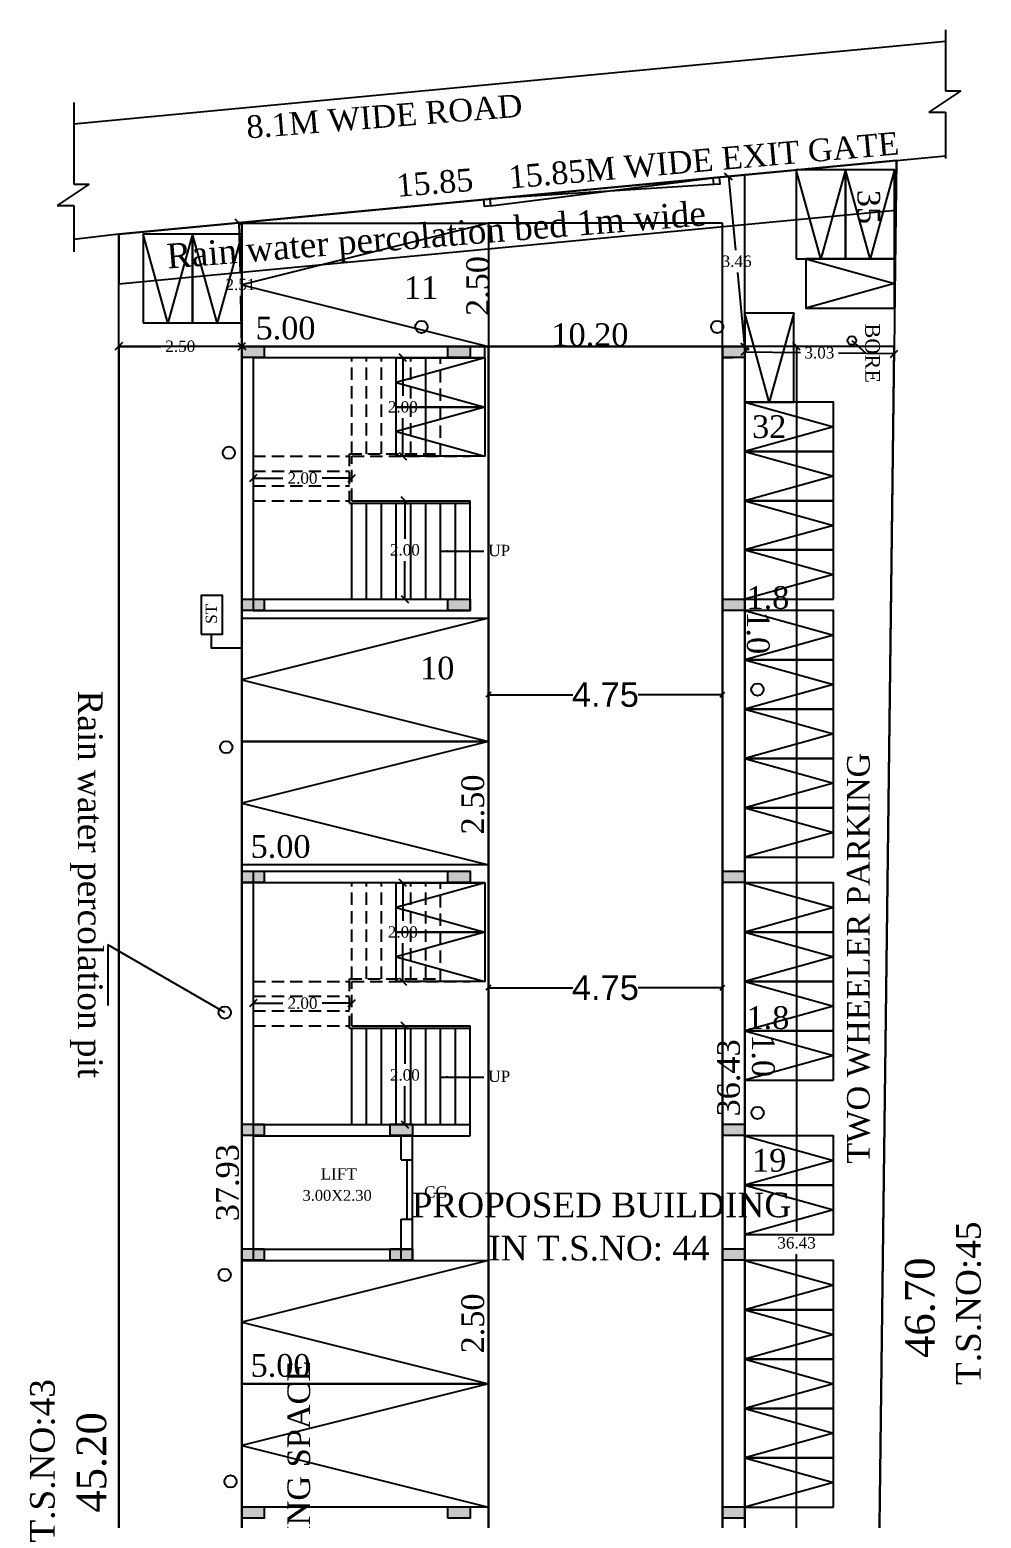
# Model space of a CAD drawing. Header units: metres. Extents: x 7889 to 8063, y -2348 to -2272.
# Drawn here: x 8019.47 to 8038.77, y -2314.96 to -2284.77 of the extents above; entities that cross this region are included whole.
import ezdxf

# ---------------------------------------------------------------- set-up
doc = ezdxf.new("R2010")
doc.units = ezdxf.units.M
doc.header["$MEASUREMENT"] = 0
doc.linetypes.add('HIDDEN', pattern=[0.375, 0.25, -0.125])
doc.styles.add('Isa-', font='times.ttf')
doc.styles.get("Standard").update_dxf_attribs({"font": 'arial.ttf'})
doc.styles.add('STYLE2', font='times.ttf')
doc.dimstyles.new('ISO-25', dxfattribs={"dimscale": 0, "dimtxt": 0.23, "dimasz": 0.15, "dimexe": 1.25, "dimexo": 0.625, "dimgap": 0.11, "dimtad": 0, "dimtih": 1, "dimtoh": 1, "dimzin": 1, "dimdsep": 46, "dimtxsty": 'STYLE2', "dimblk": 'OBLIQUE', "dimcen": 0, "dimse1": 1, "dimse2": 1, "dimclrd": 1, "dimclrt": 3, "dimadec": 0, "dimazin": 2, "dimtfac": 1, "dimtix": 1, "dimtofl": 0, "dimtmove": 0, "dimatfit": 3, "dimfxl": 0, "dimtolj": 1, "dimarcsym": 0})
doc.dimstyles.new('STANDARD$0', dxfattribs={"dimtxt": 0.5, "dimasz": 0.1, "dimexe": 2, "dimexo": 2, "dimgap": 0, "dimtad": 0, "dimzin": 0, "dimdsep": 46, "dimtxsty": 'Standard', "dimblk": 'OBLIQUE', "dimcen": -0.0625, "dimse1": 1, "dimse2": 1, "dimclrd": 3, "dimclre": 9, "dimadec": 0, "dimazin": 0, "dimtfac": 1, "dimtix": 1, "dimtofl": 0, "dimtmove": 2, "dimatfit": 3, "dimldrblk": 'OBLIQUE', "dimfxl": 0, "dimtolj": 1, "dimtzin": 0, "dimarcsym": 0})

# ---------------------------------------------------------------- blocks, each defined once
blk = doc.blocks.new('_Oblique')
at = {"color": 0, "linetype": 'ByBlock', "lineweight": -2}
blk.add_line((-0.5, -0.5), (0.5, 0.5), dxfattribs=at)
blk = doc.blocks.new('*D467')
at = {"color": 1, "lineweight": -2}
for p, q in [((8023.716, -2288.682), (8023.74, -2289.708)), ((8023.775, -2291.188), (8023.751, -2290.163))]:
    blk.add_line(p, q, dxfattribs=at)
at = {"layer": 'Defpoints', "color": 0}
for p in [(8023.716, -2288.682), (8023.716, -2288.682), (8023.775, -2291.188)]:
    blk.add_point(p, dxfattribs=at)
at = {"color": 1, "lineweight": -2, "xscale": 0.15, "yscale": 0.15, "zscale": 0.15}
for p, rotation in [((8023.716, -2288.682), 91.34816461143254), ((8023.775, -2291.188), 271.3481646114324)]:
    blk.add_blockref('_Oblique', p, dxfattribs=dict(at, rotation=rotation))
at = {"color": 3, "insert": (8023.746, -2289.935), "char_height": 0.23, "attachment_point": 5, "style": 'STYLE2'}
blk.add_mtext('\\A1;2.51', dxfattribs=at)
blk = doc.blocks.new('*D468')
at = {"color": 1, "lineweight": -2}
for p, q in [((8033.648, -2287.741), (8033.79, -2289.237)), ((8033.975, -2291.188), (8033.833, -2289.692))]:
    blk.add_line(p, q, dxfattribs=at)
at = {"layer": 'Defpoints', "color": 0}
for p in [(8033.648, -2287.741), (8033.648, -2287.741), (8033.975, -2291.188)]:
    blk.add_point(p, dxfattribs=at)
at = {"color": 1, "lineweight": -2, "xscale": 0.15, "yscale": 0.15, "zscale": 0.15}
for p, rotation in [((8033.648, -2287.741), 95.41739729733929), ((8033.975, -2291.188), 275.4173972973394)]:
    blk.add_blockref('_Oblique', p, dxfattribs=dict(at, rotation=rotation))
at = {"color": 3, "insert": (8033.812, -2289.464), "char_height": 0.23, "attachment_point": 5, "style": 'STYLE2'}
blk.add_mtext('\\A1;3.46', dxfattribs=at)
blk = doc.blocks.new('*D458')
at = {"color": 1, "lineweight": -2}
for p, q in [((8033.975, -2291.302), (8035.105, -2291.316)), ((8037.007, -2291.34), (8035.877, -2291.326))]:
    blk.add_line(p, q, dxfattribs=at)
at = {"layer": 'Defpoints', "color": 0}
for p in [(8033.975, -2291.302), (8037.007, -2291.34), (8037.007, -2291.34)]:
    blk.add_point(p, dxfattribs=at)
at = {"color": 1, "lineweight": -2, "xscale": 0.15, "yscale": 0.15, "zscale": 0.15}
for p, rotation in [((8033.975, -2291.302), 179.2893625971272), ((8037.007, -2291.34), 359.2893625971271)]:
    blk.add_blockref('_Oblique', p, dxfattribs=dict(at, rotation=rotation))
at = {"color": 3, "insert": (8035.491, -2291.321), "char_height": 0.23, "attachment_point": 5, "style": 'STYLE2'}
blk.add_mtext('\\A1;3.03', dxfattribs=at)
blk = doc.blocks.new('*D470')
at = {"color": 1, "lineweight": -2}
for p, q in [((8035.028, -2291.188), (8035.028, -2309.146)), ((8035.028, -2327.618), (8035.028, -2309.601))]:
    blk.add_line(p, q, dxfattribs=at)
at = {"layer": 'Defpoints', "color": 0}
for p in [(8033.975, -2291.188), (8035.028, -2291.188), (8033.975, -2327.618)]:
    blk.add_point(p, dxfattribs=at)
at = {"color": 1, "lineweight": -2, "xscale": 0.15, "yscale": 0.15, "zscale": 0.15}
for p, rotation in [((8035.028, -2291.188), 90), ((8035.028, -2327.618), 270)]:
    blk.add_blockref('_Oblique', p, dxfattribs=dict(at, rotation=rotation))
at = {"color": 3, "insert": (8035.028, -2309.373), "char_height": 0.23, "attachment_point": 5, "style": 'STYLE2'}
blk.add_mtext('\\A1;36.43', dxfattribs=at)
blk = doc.blocks.new('*D472')
at = {"color": 1, "lineweight": -2}
for p, q in [((8021.275, -2291.188), (8022.128, -2291.188)), ((8023.775, -2291.188), (8022.923, -2291.188))]:
    blk.add_line(p, q, dxfattribs=at)
at = {"layer": 'Defpoints', "color": 0}
for p in [(8021.275, -2291.188), (8021.275, -2291.188), (8023.775, -2291.188)]:
    blk.add_point(p, dxfattribs=at)
at = {"color": 1, "lineweight": -2, "xscale": 0.15, "yscale": 0.15, "zscale": 0.15, "rotation": 180}
blk.add_blockref('_Oblique', (8021.275, -2291.188), dxfattribs=at)
at = {"color": 1, "lineweight": -2, "xscale": 0.15, "yscale": 0.15, "zscale": 0.15}
blk.add_blockref('_Oblique', (8023.775, -2291.188), dxfattribs=at)
at = {"color": 3, "insert": (8022.525, -2291.188), "char_height": 0.23, "attachment_point": 5, "style": 'STYLE2'}
blk.add_mtext('\\A1;2.50', dxfattribs=at)
blk = doc.blocks.new('*D461')
at = {"color": 1, "lineweight": -2}
for p, q in [((8024.005, -2304.512), (8024.608, -2304.512)), ((8026.005, -2304.512), (8025.403, -2304.512))]:
    blk.add_line(p, q, dxfattribs=at)
at = {"layer": 'Defpoints', "color": 0}
for p in [(8024.005, -2304.528), (8026.005, -2304.512), (8026.005, -2304.518)]:
    blk.add_point(p, dxfattribs=at)
at = {"color": 1, "lineweight": -2, "xscale": 0.15, "yscale": 0.15, "zscale": 0.15, "rotation": 180}
blk.add_blockref('_Oblique', (8024.005, -2304.512), dxfattribs=at)
at = {"color": 1, "lineweight": -2, "xscale": 0.15, "yscale": 0.15, "zscale": 0.15}
blk.add_blockref('_Oblique', (8026.005, -2304.512), dxfattribs=at)
at = {"color": 3, "insert": (8025.005, -2304.512), "char_height": 0.23, "attachment_point": 5, "style": 'STYLE2'}
blk.add_mtext('\\A1;2.00', dxfattribs=at)
blk = doc.blocks.new('*D462')
at = {"color": 1, "lineweight": -2}
for p, q in [((8027.039, -2302.068), (8027.039, -2302.841)), ((8027.039, -2304.068), (8027.039, -2303.296))]:
    blk.add_line(p, q, dxfattribs=at)
at = {"layer": 'Defpoints', "color": 0}
for p in [(8027.039, -2302.068), (8027.039, -2302.068), (8027.039, -2304.068)]:
    blk.add_point(p, dxfattribs=at)
at = {"color": 1, "lineweight": -2, "xscale": 0.15, "yscale": 0.15, "zscale": 0.15}
for p, rotation in [((8027.039, -2302.068), 90), ((8027.039, -2304.068), 270)]:
    blk.add_blockref('_Oblique', p, dxfattribs=dict(at, rotation=rotation))
at = {"color": 3, "insert": (8027.039, -2303.068), "char_height": 0.23, "attachment_point": 5, "style": 'STYLE2'}
blk.add_mtext('\\A1;2.00', dxfattribs=at)
blk = doc.blocks.new('*D463')
at = {"color": 1, "lineweight": -2}
for p, q in [((8027.081, -2304.968), (8027.081, -2305.741)), ((8027.081, -2306.968), (8027.081, -2306.196))]:
    blk.add_line(p, q, dxfattribs=at)
at = {"layer": 'Defpoints', "color": 0}
for p in [(8027.081, -2304.968), (8027.081, -2306.968), (8027.081, -2306.968)]:
    blk.add_point(p, dxfattribs=at)
at = {"color": 1, "lineweight": -2, "xscale": 0.15, "yscale": 0.15, "zscale": 0.15}
for p, rotation in [((8027.081, -2304.968), 90), ((8027.081, -2306.968), 270)]:
    blk.add_blockref('_Oblique', p, dxfattribs=dict(at, rotation=rotation))
at = {"color": 3, "insert": (8027.081, -2305.968), "char_height": 0.23, "attachment_point": 5, "style": 'STYLE2'}
blk.add_mtext('\\A1;2.00', dxfattribs=at)
blk = doc.blocks.new('*D464')
at = {"color": 1, "lineweight": -2}
for p, q in [((8024.005, -2293.862), (8024.608, -2293.862)), ((8026.005, -2293.862), (8025.403, -2293.862))]:
    blk.add_line(p, q, dxfattribs=at)
at = {"layer": 'Defpoints', "color": 0}
for p in [(8024.005, -2293.878), (8026.005, -2293.862), (8026.005, -2293.868)]:
    blk.add_point(p, dxfattribs=at)
at = {"color": 1, "lineweight": -2, "xscale": 0.15, "yscale": 0.15, "zscale": 0.15, "rotation": 180}
blk.add_blockref('_Oblique', (8024.005, -2293.862), dxfattribs=at)
at = {"color": 1, "lineweight": -2, "xscale": 0.15, "yscale": 0.15, "zscale": 0.15}
blk.add_blockref('_Oblique', (8026.005, -2293.862), dxfattribs=at)
at = {"color": 3, "insert": (8025.005, -2293.862), "char_height": 0.23, "attachment_point": 5, "style": 'STYLE2'}
blk.add_mtext('\\A1;2.00', dxfattribs=at)
blk = doc.blocks.new('*D465')
at = {"color": 1, "lineweight": -2}
for p, q in [((8027.039, -2291.418), (8027.039, -2292.191)), ((8027.039, -2293.418), (8027.039, -2292.646))]:
    blk.add_line(p, q, dxfattribs=at)
at = {"layer": 'Defpoints', "color": 0}
for p in [(8027.039, -2291.418), (8027.039, -2291.418), (8027.039, -2293.418)]:
    blk.add_point(p, dxfattribs=at)
at = {"color": 1, "lineweight": -2, "xscale": 0.15, "yscale": 0.15, "zscale": 0.15}
for p, rotation in [((8027.039, -2291.418), 90), ((8027.039, -2293.418), 270)]:
    blk.add_blockref('_Oblique', p, dxfattribs=dict(at, rotation=rotation))
at = {"color": 3, "insert": (8027.039, -2292.418), "char_height": 0.23, "attachment_point": 5, "style": 'STYLE2'}
blk.add_mtext('\\A1;2.00', dxfattribs=at)
blk = doc.blocks.new('*D466')
at = {"color": 1, "lineweight": -2}
for p, q in [((8027.081, -2294.318), (8027.081, -2295.091)), ((8027.081, -2296.318), (8027.081, -2295.546))]:
    blk.add_line(p, q, dxfattribs=at)
at = {"layer": 'Defpoints', "color": 0}
for p in [(8027.081, -2294.318), (8027.081, -2296.318), (8027.081, -2296.318)]:
    blk.add_point(p, dxfattribs=at)
at = {"color": 1, "lineweight": -2, "xscale": 0.15, "yscale": 0.15, "zscale": 0.15}
for p, rotation in [((8027.081, -2294.318), 90), ((8027.081, -2296.318), 270)]:
    blk.add_blockref('_Oblique', p, dxfattribs=dict(at, rotation=rotation))
at = {"color": 3, "insert": (8027.081, -2295.318), "char_height": 0.23, "attachment_point": 5, "style": 'STYLE2'}
blk.add_mtext('\\A1;2.00', dxfattribs=at)
blk = doc.blocks.new('*D456')
at = {"color": 3, "lineweight": -2, "ltscale": 2}
for p, q in [((8028.775, -2298.253), (8030.489, -2298.253)), ((8033.525, -2298.253), (8031.812, -2298.253))]:
    blk.add_line(p, q, dxfattribs=at)
at = {"layer": 'Defpoints', "color": 0, "ltscale": 2}
for p in [(8028.775, -2298.253), (8028.775, -2298.253), (8033.525, -2298.253)]:
    blk.add_point(p, dxfattribs=at)
at = {"color": 3, "lineweight": -2, "ltscale": 2, "xscale": 0.1, "yscale": 0.1, "zscale": 0.1, "rotation": 180}
blk.add_blockref('_Oblique', (8028.775, -2298.253), dxfattribs=at)
at = {"color": 3, "lineweight": -2, "ltscale": 2, "xscale": 0.1, "yscale": 0.1, "zscale": 0.1}
blk.add_blockref('_Oblique', (8033.525, -2298.253), dxfattribs=at)
at = {"color": 0, "lineweight": 25, "ltscale": 2, "insert": (8031.15, -2298.253), "char_height": 0.5, "attachment_point": 5}
blk.add_mtext('\\A1;4.75', dxfattribs=at)
blk = doc.blocks.new('*D457')
at = {"color": 3, "lineweight": -2}
for p, q in [((8028.775, -2304.197), (8030.489, -2304.197)), ((8033.525, -2304.197), (8031.812, -2304.197))]:
    blk.add_line(p, q, dxfattribs=at)
at = {"layer": 'Defpoints', "color": 0}
for p in [(8028.775, -2304.197), (8028.775, -2304.197), (8033.525, -2304.197)]:
    blk.add_point(p, dxfattribs=at)
at = {"color": 3, "lineweight": -2, "xscale": 0.1, "yscale": 0.1, "zscale": 0.1, "rotation": 180}
blk.add_blockref('_Oblique', (8028.775, -2304.197), dxfattribs=at)
at = {"color": 3, "lineweight": -2, "xscale": 0.1, "yscale": 0.1, "zscale": 0.1}
blk.add_blockref('_Oblique', (8033.525, -2304.197), dxfattribs=at)
at = {"color": 0, "insert": (8031.15, -2304.197), "char_height": 0.5, "attachment_point": 5}
blk.add_mtext('\\A1;4.75', dxfattribs=at)

msp = doc.modelspace()

# ---------------------------------------------------------------- hatches: boundary and pattern name
for points in [[(8024.22525, -2291.41393), (8024.22525, -2291.18393), (8023.77525, -2291.18393), (8023.77525, -2291.41393)], [(8028.40525, -2291.41393), (8028.40525, -2291.18393), (8027.95525, -2291.18393), (8027.95525, -2291.41393)], [(8033.97525, -2291.41393), (8033.97525, -2291.18393), (8033.52525, -2291.18393), (8033.52525, -2291.41393)], [(8024.22525, -2296.54393), (8024.22525, -2296.31393), (8023.77525, -2296.31393), (8023.77525, -2296.54393)], [(8024.22525, -2296.54393), (8024.22525, -2296.31393), (8023.77525, -2296.31393), (8023.77525, -2296.54393)], [(8028.40525, -2296.54393), (8028.40525, -2296.31393), (8027.95525, -2296.31393), (8027.95525, -2296.54393)], [(8033.97525, -2296.54393), (8033.97525, -2296.31393), (8033.52525, -2296.31393), (8033.52525, -2296.54393)], [(8024.22525, -2302.06393), (8024.22525, -2301.83393), (8023.77525, -2301.83393), (8023.77525, -2302.06393)], [(8028.40525, -2302.06393), (8028.40525, -2301.83393), (8027.95525, -2301.83393), (8027.95525, -2302.06393)], [(8033.97525, -2302.06393), (8033.97525, -2301.83393), (8033.52525, -2301.83393), (8033.52525, -2302.06393)], [(8024.22525, -2307.19393), (8024.22525, -2306.96393), (8023.77525, -2306.96393), (8023.77525, -2307.19393)], [(8027.23525, -2307.19393), (8027.23525, -2306.96393), (8026.78525, -2306.96393), (8026.78525, -2307.19393)], [(8033.97525, -2307.19393), (8033.97525, -2306.96393), (8033.52525, -2306.96393), (8033.52525, -2307.19393)], [(8024.22525, -2309.72393), (8024.22525, -2309.49393), (8023.77525, -2309.49393), (8023.77525, -2309.72393)], [(8027.23525, -2309.72393), (8027.23525, -2309.49393), (8026.78525, -2309.49393), (8026.78525, -2309.72393)], [(8033.97525, -2309.72393), (8033.97525, -2309.49393), (8033.52525, -2309.49393), (8033.52525, -2309.72393)], [(8024.22525, -2314.95393), (8024.22525, -2314.72393), (8023.77525, -2314.72393), (8023.77525, -2314.95393)], [(8028.40525, -2314.95393), (8028.40525, -2314.72393), (8027.95525, -2314.72393), (8027.95525, -2314.95393)], [(8033.97525, -2314.95393), (8033.97525, -2314.72393), (8033.52525, -2314.72393), (8033.52525, -2314.95393)]]:
    msp.add_hatch(color=256).paths.add_polyline_path(points)

# ---------------------------------------------------------------- linework, layer by layer
for p, q in [((8038.04971, -2284.76745), (8038.04971, -2286.00687)), ((8020.36392, -2286.67542), (8038.04971, -2284.99821)), ((8038.35912, -2286.00687), (8037.7137, -2286.4369)), ((8038.04971, -2286.00687), (8038.35912, -2286.00687)), ((8020.36392, -2286.24371), (8020.36392, -2287.90096)), ((8037.7137, -2286.4369), (8038.04971, -2286.4369)), ((8038.04971, -2286.4369), (8038.04971, -2287.37966)), ((8037.05445, -2287.41752), (8038.04971, -2287.32313)), ((8020.67333, -2287.90096), (8020.02791, -2288.33099)), ((8020.36392, -2287.90096), (8020.67333, -2287.90096)), ((8033.34793, -2287.90779), (8028.80679, -2288.19968)), ((8028.81983, -2288.33721), (8033.33489, -2287.77026)), ((8020.02791, -2288.33099), (8020.36392, -2288.33099)), ((8020.36392, -2288.33099), (8020.36392, -2289.27375)), ((8021.27525, -2288.91393), (8020.36392, -2289.01969)), ((8028.70525, -2291.36845), (8028.70525, -2291.1884)), ((8028.70525, -2291.4184), (8024.00525, -2291.4184)), ((8024.00525, -2291.4184), (8024.00525, -2296.5484)), ((8026.90525, -2293.4184), (8026.90525, -2291.4184)), ((8027.50525, -2293.3684), (8027.50525, -2291.4184)), ((8028.70525, -2291.4184), (8028.70525, -2291.36845)), ((8033.74525, -2291.4184), (8033.52525, -2291.4184)), ((8026.00525, -2294.3184), (8028.40525, -2294.3184)), ((8028.40525, -2296.5484), (8028.40525, -2294.3184)), ((8025.95525, -2294.3684), (8028.40525, -2294.3684)), ((8026.00525, -2296.3184), (8026.00525, -2294.3684)), ((8026.30525, -2296.3184), (8026.30525, -2294.3684)), ((8026.60525, -2296.3184), (8026.60525, -2294.3684)), ((8026.90525, -2296.3184), (8026.90525, -2294.3684)), ((8027.20525, -2296.3184), (8027.20525, -2294.3684)), ((8027.50525, -2296.3184), (8027.50525, -2294.3684)), ((8027.50525, -2296.3184), (8027.50525, -2294.3684)), ((8027.80525, -2296.3184), (8027.80525, -2294.3684)), ((8028.10525, -2296.3184), (8028.10525, -2294.3684)), ((8024.00525, -2296.3184), (8028.40525, -2296.3184)), ((8024.00525, -2296.5484), (8028.40525, -2296.5484)), ((8028.40525, -2301.8384), (8023.77525, -2301.8384)), ((8024.00525, -2301.8384), (8024.00525, -2309.7284)), ((8028.70525, -2302.0684), (8023.77525, -2302.0684)), ((8026.90525, -2304.0684), (8026.90525, -2302.0684)), ((8025.95525, -2305.0184), (8028.40525, -2305.0184)), ((8026.00525, -2304.9684), (8028.40525, -2304.9684)), ((8026.00525, -2306.9684), (8026.00525, -2305.0184)), ((8026.30525, -2306.9684), (8026.30525, -2305.0184)), ((8026.60525, -2306.9684), (8026.60525, -2305.0184)), ((8026.90525, -2306.9684), (8026.90525, -2305.0184)), ((8027.20525, -2306.9684), (8027.20525, -2305.0184)), ((8027.50525, -2306.9684), (8027.50525, -2305.0184)), ((8027.50525, -2306.9684), (8027.50525, -2305.0184)), ((8027.80525, -2306.9684), (8027.80525, -2305.0184)), ((8028.10525, -2306.9684), (8028.10525, -2305.0184)), ((8028.40525, -2307.1984), (8028.40525, -2304.9684)), ((8024.00525, -2306.9684), (8028.40525, -2306.9684)), ((8024.00525, -2307.1984), (8028.40525, -2307.1984)), ((8027.00525, -2307.69049), (8027.00525, -2307.1984)), ((8027.23525, -2309.7284), (8027.23525, -2307.1984)), ((8027.00525, -2307.69049), (8027.23525, -2307.69049)), ((8027.12025, -2307.69049), (8027.12025, -2308.89049)), ((8027.00525, -2309.7284), (8027.00525, -2308.89049)), ((8027.00525, -2308.89049), (8027.23525, -2308.89049)), ((8024.00525, -2309.4984), (8027.23525, -2309.4984)), ((8024.00525, -2309.7284), (8027.23525, -2309.7284))]:
    msp.add_line(p, q)
at = {"linetype": 'HIDDEN'}
for p, q in [((8026.00525, -2293.3684), (8026.00525, -2291.4184)), ((8026.30525, -2293.3684), (8026.30525, -2291.4184)), ((8026.60525, -2293.3684), (8026.60525, -2291.4184)), ((8026.90525, -2293.3684), (8026.90525, -2291.4184)), ((8027.20525, -2293.3684), (8027.20525, -2291.4184)), ((8027.50525, -2293.3684), (8027.50525, -2291.4184)), ((8027.80525, -2293.4184), (8027.80525, -2291.4184)), ((8024.00525, -2293.4184), (8025.95525, -2293.4184)), ((8025.95525, -2293.3684), (8027.80525, -2293.3684)), ((8025.95525, -2294.3684), (8025.95525, -2293.3684)), ((8026.00525, -2293.4184), (8028.40525, -2293.4184)), ((8026.00525, -2294.3184), (8026.00525, -2293.4184)), ((8024.00525, -2293.7184), (8025.95525, -2293.7184)), ((8024.00525, -2294.0184), (8025.95525, -2294.0184)), ((8024.00525, -2294.3184), (8025.95525, -2294.3184)), ((8026.00525, -2304.0184), (8026.00525, -2302.0684)), ((8026.30525, -2304.0184), (8026.30525, -2302.0684)), ((8026.60525, -2304.0184), (8026.60525, -2302.0684)), ((8026.90525, -2304.0184), (8026.90525, -2302.0684)), ((8027.20525, -2304.0184), (8027.20525, -2302.0684)), ((8027.50525, -2304.0184), (8027.50525, -2302.0684)), ((8027.50525, -2304.0184), (8027.50525, -2302.0684)), ((8027.80525, -2304.0684), (8027.80525, -2302.0684)), ((8024.00525, -2304.0684), (8025.95525, -2304.0684)), ((8025.95525, -2304.0184), (8027.80525, -2304.0184)), ((8025.95525, -2305.0184), (8025.95525, -2304.0184)), ((8026.00525, -2304.0684), (8028.40525, -2304.0684)), ((8026.00525, -2304.9684), (8026.00525, -2304.0684)), ((8024.00525, -2304.3684), (8025.95525, -2304.3684)), ((8024.00525, -2304.6684), (8025.95525, -2304.6684)), ((8024.00525, -2304.9684), (8025.95525, -2304.9684))]:
    msp.add_line(p, q, dxfattribs=at)
for points in [[(8021.27525, -2288.91393), (8037.05445, -2287.41752), (8036.47525, -2334.11393), (8021.27525, -2334.11393)], [(8021.27525, -2289.91841), (8037.04198, -2288.42319), (8037.05445, -2287.41752), (8021.27525, -2288.91393)], [(8021.27525, -2288.91393), (8037.05445, -2287.41752), (8036.47525, -2334.11393), (8021.27525, -2334.11393)], [(8021.27525, -2288.91393), (8037.05445, -2287.41752), (8036.47525, -2334.11393), (8021.27525, -2334.11393)], [(8021.27525, -2288.91393), (8037.05445, -2287.41752), (8036.47525, -2334.11393), (8021.27525, -2334.11393)], [(8035.01795, -2289.41065), (8036.01795, -2289.41065), (8036.01795, -2287.61065), (8035.01795, -2287.61065)], [(8036.01795, -2289.41065), (8037.01795, -2289.41065), (8037.01795, -2287.61065), (8036.01795, -2287.61065)], [(8023.77525, -2291.1884), (8033.97525, -2291.1884), (8033.97525, -2287.70953), (8023.77525, -2288.67684)], [(8033.33489, -2287.77026), (8033.46084, -2287.75832), (8033.47388, -2287.89585), (8033.34793, -2287.90779)], [(8028.68084, -2288.21162), (8028.80679, -2288.19968), (8028.81983, -2288.33721), (8028.69388, -2288.34915)], [(8028.77525, -2288.6884), (8028.77525, -2291.1884), (8023.77525, -2291.1884), (8023.77525, -2288.6884)], [(8021.77525, -2290.71424), (8022.77525, -2290.71424), (8022.77525, -2288.91424), (8021.77525, -2288.91424)], [(8022.77525, -2290.71424), (8023.77525, -2290.71424), (8023.77525, -2288.91424), (8022.77525, -2288.91424)], [(8037.01795, -2290.41065), (8037.01795, -2289.41065), (8035.21795, -2289.41065), (8035.21795, -2290.41065)], [(8033.97525, -2292.3184), (8034.97525, -2292.3184), (8034.97525, -2290.5184), (8033.97525, -2290.5184)], [(8021.27525, -2329.11393), (8023.77525, -2329.11393), (8023.77525, -2291.1884), (8021.27525, -2291.1884)], [(8021.27525, -2329.11393), (8023.77525, -2329.11393), (8023.77525, -2291.1884), (8021.27525, -2291.1884)], [(8023.77525, -2291.41393), (8023.77525, -2291.18393), (8024.22525, -2291.18393), (8024.22525, -2291.41393)], [(8033.97525, -2291.1884), (8023.77525, -2291.1884), (8023.77525, -2329.11393), (8029.37525, -2329.11393), (8029.37525, -2327.6184), (8033.97525, -2327.6184)], [(8033.97525, -2291.1884), (8023.77525, -2291.1884), (8023.77525, -2329.11393), (8029.37525, -2329.11393), (8029.37525, -2327.6184), (8033.97525, -2327.6184)], [(8033.97525, -2291.1884), (8023.77525, -2291.1884), (8023.77525, -2329.11393), (8029.37525, -2329.11393), (8029.37525, -2327.6184), (8033.97525, -2327.6184)], [(8033.97525, -2291.1884), (8023.77525, -2291.1884), (8023.77525, -2329.11393), (8029.37525, -2329.11393), (8029.37525, -2327.6184), (8033.97525, -2327.6184)], [(8027.95525, -2291.41393), (8027.95525, -2291.18393), (8028.40525, -2291.18393), (8028.40525, -2291.41393)], [(8033.52525, -2291.41393), (8033.52525, -2291.18393), (8033.97525, -2291.18393), (8033.97525, -2291.41393)], [(8033.97525, -2327.6184), (8036.55582, -2327.6184), (8037.00768, -2291.1884), (8033.97525, -2291.1884)], [(8026.90525, -2292.4184), (8026.90525, -2291.4184), (8028.70525, -2291.4184), (8028.70525, -2292.4184)], [(8026.90525, -2293.4184), (8026.90525, -2292.4184), (8028.70525, -2292.4184), (8028.70525, -2293.4184)], [(8035.77525, -2293.3184), (8035.77525, -2292.3184), (8033.97525, -2292.3184), (8033.97525, -2293.3184)], [(8035.77525, -2294.3184), (8035.77525, -2293.3184), (8033.97525, -2293.3184), (8033.97525, -2294.3184)], [(8035.77525, -2295.3184), (8035.77525, -2294.3184), (8033.97525, -2294.3184), (8033.97525, -2295.3184)], [(8035.77525, -2296.3184), (8035.77525, -2295.3184), (8033.97525, -2295.3184), (8033.97525, -2296.3184)], [(8022.94893, -2297.02619), (8023.38482, -2297.02619), (8023.38482, -2296.23923), (8022.94893, -2296.23923)], [(8023.77525, -2296.54393), (8023.77525, -2296.31393), (8024.22525, -2296.31393), (8024.22525, -2296.54393)], [(8023.77525, -2296.54393), (8023.77525, -2296.31393), (8024.22525, -2296.31393), (8024.22525, -2296.54393)], [(8027.95525, -2296.54393), (8027.95525, -2296.31393), (8028.40525, -2296.31393), (8028.40525, -2296.54393)], [(8033.52525, -2296.54393), (8033.52525, -2296.31393), (8033.97525, -2296.31393), (8033.97525, -2296.54393)], [(8028.77525, -2296.7036), (8028.77525, -2299.2036), (8023.77525, -2299.2036), (8023.77525, -2296.7036)], [(8035.77525, -2297.5484), (8035.77525, -2296.5484), (8033.97525, -2296.5484), (8033.97525, -2297.5484)], [(8035.77525, -2298.5484), (8035.77525, -2297.5484), (8033.97525, -2297.5484), (8033.97525, -2298.5484)], [(8035.77525, -2299.5484), (8035.77525, -2298.5484), (8033.97525, -2298.5484), (8033.97525, -2299.5484)], [(8028.77525, -2299.2036), (8028.77525, -2301.7036), (8023.77525, -2301.7036), (8023.77525, -2299.2036)], [(8035.77525, -2300.5484), (8035.77525, -2299.5484), (8033.97525, -2299.5484), (8033.97525, -2300.5484)], [(8035.77525, -2301.5484), (8035.77525, -2300.5484), (8033.97525, -2300.5484), (8033.97525, -2301.5484)], [(8023.77525, -2302.06393), (8023.77525, -2301.83393), (8024.22525, -2301.83393), (8024.22525, -2302.06393)], [(8027.95525, -2302.06393), (8027.95525, -2301.83393), (8028.40525, -2301.83393), (8028.40525, -2302.06393)], [(8033.52525, -2302.06393), (8033.52525, -2301.83393), (8033.97525, -2301.83393), (8033.97525, -2302.06393)], [(8026.90525, -2303.0684), (8026.90525, -2302.0684), (8028.70525, -2302.0684), (8028.70525, -2303.0684)], [(8035.77525, -2303.0684), (8035.77525, -2302.0684), (8033.97525, -2302.0684), (8033.97525, -2303.0684)], [(8026.90525, -2304.0684), (8026.90525, -2303.0684), (8028.70525, -2303.0684), (8028.70525, -2304.0684)], [(8035.77525, -2304.0684), (8035.77525, -2303.0684), (8033.97525, -2303.0684), (8033.97525, -2304.0684)], [(8035.77525, -2305.0684), (8035.77525, -2304.0684), (8033.97525, -2304.0684), (8033.97525, -2305.0684)], [(8035.77525, -2306.0684), (8035.77525, -2305.0684), (8033.97525, -2305.0684), (8033.97525, -2306.0684)], [(8023.77525, -2307.19393), (8023.77525, -2306.96393), (8024.22525, -2306.96393), (8024.22525, -2307.19393)], [(8026.78525, -2307.19393), (8026.78525, -2306.96393), (8027.23525, -2306.96393), (8027.23525, -2307.19393)], [(8033.52525, -2307.19393), (8033.52525, -2306.96393), (8033.97525, -2306.96393), (8033.97525, -2307.19393)], [(8035.77525, -2308.1984), (8035.77525, -2307.1984), (8033.97525, -2307.1984), (8033.97525, -2308.1984)], [(8035.77525, -2309.1984), (8035.77525, -2308.1984), (8033.97525, -2308.1984), (8033.97525, -2309.1984)], [(8023.77525, -2309.72393), (8023.77525, -2309.49393), (8024.22525, -2309.49393), (8024.22525, -2309.72393)], [(8028.77525, -2309.7284), (8028.77525, -2312.2284), (8023.77525, -2312.2284), (8023.77525, -2309.7284)], [(8028.77525, -2309.7284), (8028.77525, -2312.2284), (8023.77525, -2312.2284), (8023.77525, -2309.7284)], [(8026.78525, -2309.72393), (8026.78525, -2309.49393), (8027.23525, -2309.49393), (8027.23525, -2309.72393)], [(8033.52525, -2309.72393), (8033.52525, -2309.49393), (8033.97525, -2309.49393), (8033.97525, -2309.72393)], [(8035.77525, -2310.7284), (8035.77525, -2309.7284), (8033.97525, -2309.7284), (8033.97525, -2310.7284)], [(8035.77525, -2311.7284), (8035.77525, -2310.7284), (8033.97525, -2310.7284), (8033.97525, -2311.7284)], [(8035.77525, -2312.7284), (8035.77525, -2311.7284), (8033.97525, -2311.7284), (8033.97525, -2312.7284)], [(8028.77525, -2312.2284), (8028.77525, -2314.7284), (8023.77525, -2314.7284), (8023.77525, -2312.2284)], [(8028.77525, -2312.2284), (8028.77525, -2314.7284), (8023.77525, -2314.7284), (8023.77525, -2312.2284)], [(8035.77525, -2313.7284), (8035.77525, -2312.7284), (8033.97525, -2312.7284), (8033.97525, -2313.7284)], [(8035.77525, -2314.7284), (8035.77525, -2313.7284), (8033.97525, -2313.7284), (8033.97525, -2314.7284)], [(8023.77525, -2314.95393), (8023.77525, -2314.72393), (8024.22525, -2314.72393), (8024.22525, -2314.95393)], [(8027.95525, -2314.95393), (8027.95525, -2314.72393), (8028.40525, -2314.72393), (8028.40525, -2314.95393)], [(8033.52525, -2314.95393), (8033.52525, -2314.72393), (8033.97525, -2314.72393), (8033.97525, -2314.95393)]]:
    msp.add_lwpolyline(points, close=True)
for points in [[(8036.01795, -2287.61065), (8035.51795, -2289.41065), (8035.01795, -2287.61065)], [(8037.01795, -2287.61065), (8036.51795, -2289.41065), (8036.01795, -2287.61065)], [(8028.77525, -2288.6884), (8023.77525, -2289.9384), (8028.77525, -2291.1884)], [(8022.77525, -2288.91424), (8022.27525, -2290.71424), (8021.77525, -2288.91424)], [(8023.77525, -2288.91424), (8023.27525, -2290.71424), (8022.77525, -2288.91424)], [(8035.21795, -2289.41065), (8037.01795, -2289.91065), (8035.21795, -2290.41065)], [(8034.97525, -2290.5184), (8034.47525, -2292.3184), (8033.97525, -2290.5184)], [(8033.52525, -2327.6184), (8033.52525, -2328.88393), (8028.77525, -2328.88393), (8028.77525, -2323.79058), (8028.77525, -2323.79058), (8028.77525, -2291.1884), (8033.52525, -2291.18393), (8033.52525, -2327.6184), (8033.52525, -2327.61393)], [(8028.70525, -2291.4184), (8026.90525, -2291.9184), (8028.70525, -2292.4184)], [(8028.70525, -2292.4184), (8026.90525, -2292.9184), (8028.70525, -2293.4184)], [(8033.97525, -2292.3184), (8035.77525, -2292.8184), (8033.97525, -2293.3184)], [(8033.97525, -2293.3184), (8035.77525, -2293.8184), (8033.97525, -2294.3184)], [(8033.97525, -2294.3184), (8035.77525, -2294.8184), (8033.97525, -2295.3184)], [(8033.97525, -2295.3184), (8035.77525, -2295.8184), (8033.97525, -2296.3184)], [(8028.77525, -2296.7036), (8023.77525, -2297.9536), (8028.77525, -2299.2036)], [(8033.97525, -2296.5484), (8035.77525, -2297.0484), (8033.97525, -2297.5484)], [(8023.14872, -2297.02619), (8023.14872, -2297.3057), (8023.77525, -2297.3057)], [(8033.97525, -2297.5484), (8035.77525, -2298.0484), (8033.97525, -2298.5484)], [(8033.97525, -2298.5484), (8035.77525, -2299.0484), (8033.97525, -2299.5484)], [(8028.77525, -2299.2036), (8023.77525, -2300.4536), (8028.77525, -2301.7036)], [(8033.97525, -2299.5484), (8035.77525, -2300.0484), (8033.97525, -2300.5484)], [(8033.97525, -2300.5484), (8035.77525, -2301.0484), (8033.97525, -2301.5484)], [(8028.70525, -2302.0684), (8026.90525, -2302.5684), (8028.70525, -2303.0684)], [(8033.97525, -2302.0684), (8035.77525, -2302.5684), (8033.97525, -2303.0684)], [(8028.70525, -2303.0684), (8026.90525, -2303.5684), (8028.70525, -2304.0684)], [(8033.97525, -2303.0684), (8035.77525, -2303.5684), (8033.97525, -2304.0684)], [(8033.97525, -2304.0684), (8035.77525, -2304.5684), (8033.97525, -2305.0684)], [(8033.97525, -2305.0684), (8035.77525, -2305.5684), (8033.97525, -2306.0684)], [(8033.97525, -2307.1984), (8035.77525, -2307.6984), (8033.97525, -2308.1984)], [(8033.97525, -2308.1984), (8035.77525, -2308.6984), (8033.97525, -2309.1984)], [(8028.77525, -2309.7284), (8023.77525, -2310.9784), (8028.77525, -2312.2284)], [(8033.97525, -2309.7284), (8035.77525, -2310.2284), (8033.97525, -2310.7284)], [(8033.97525, -2310.7284), (8035.77525, -2311.2284), (8033.97525, -2311.7284)], [(8033.97525, -2311.7284), (8035.77525, -2312.2284), (8033.97525, -2312.7284)], [(8028.77525, -2312.2284), (8023.77525, -2313.4784), (8028.77525, -2314.7284)], [(8033.97525, -2312.7284), (8035.77525, -2313.2284), (8033.97525, -2313.7284)], [(8033.97525, -2313.7284), (8035.77525, -2314.2284), (8033.97525, -2314.7284)]]:
    msp.add_lwpolyline(points)
at = {"lineweight": 25, "ltscale": 2}
msp.add_lwpolyline([(8033.52525, -2288.6884), (8028.77525, -2288.6884), (8028.77525, -2328.88393), (8033.52525, -2328.88393)], close=True, dxfattribs=at)
at = {"lineweight": -3}
msp.add_lwpolyline([(8033.52525, -2288.6884), (8028.77525, -2288.6884), (8028.77525, -2328.88393), (8033.52525, -2328.88393)], close=True, dxfattribs=at)
at = {"lineweight": 25}
for centre, radius in [((8027.41739, -2290.79326), 0.12435), ((8027.41739, -2290.79326), 0.12435), ((8033.41739, -2290.79326), 0.12435), ((8033.41739, -2290.79326), 0.12435), ((8036.14977, -2291.07143), 0.08793), ((8023.51085, -2293.34668), 0.12435), ((8023.51085, -2293.34668), 0.12435), ((8034.23357, -2298.14957), 0.12435), ((8034.23357, -2298.14957), 0.12435), ((8023.45772, -2299.31828), 0.12435), ((8023.45772, -2299.31828), 0.12435), ((8023.42743, -2304.69979), 0.12435), ((8023.42743, -2304.69979), 0.12435), ((8034.23607, -2306.73484), 0.12435), ((8034.23607, -2306.73484), 0.12435), ((8023.42531, -2310.02223), 0.12435), ((8023.42531, -2310.02223), 0.12435), ((8023.54411, -2314.2091), 0.12435), ((8023.54411, -2314.2091), 0.12435)]:
    msp.add_circle(centre, radius, dxfattribs=at)

# ---------------------------------------------------------------- texts
for s, height, rotation, style, p in [('15.85M WIDE EXIT GATE', 0.46, 5.021947, 'STYLE2', (8029.2034, -2287.9891)), ('Rain water percolation bed 1m wide', 0.5, 4.59531, 'Isa-', (8022.27031, -2289.61155)), ('35', 0.46, 270, 'Isa-', (8036.26418, -2288.01365)), ('2.50', 0.46, 90, 'Isa-', (8028.78801, -2290.57287)), ('BORE', 0.3, 270, 'STYLE2', (8036.41998, -2290.72263)), ('ST', 0.23, 90, 'Isa-', (8023.26961, -2296.81623)), ('1.0', 0.46, 270, 'Isa-', (8034.02137, -2296.56351)), ('Rain water percolation pit', 0.5, 270, 'Isa-', (8020.44955, -2298.16744)), ('TWO WHEELER PARKING', 0.46, 90, 'Isa-', (8036.51139, -2307.76725)), ('2.50', 0.46, 90, 'Isa-', (8028.68801, -2301.08806)), ('1.0', 0.46, 270, 'Isa-', (8034.12451, -2305.1401)), ('36.43', 0.46, 90, 'Isa-', (8033.87684, -2306.80631)), ('37.93', 0.46, 90, 'Isa-', (8023.71139, -2308.93195)), ('T.S.NO:45', 0.5, 90, 'Isa-', (8038.76354, -2312.25377)), ('2.50', 0.46, 90, 'Isa-', (8028.68801, -2311.61287)), ('CAR PARKING SPACE', 0.46, 90, 'Isa-', (8025.15831, -2318.78795)), ('T.S.NO:43', 0.5, 90, 'Isa-', (8019.97707, -2315.44917))]:
    msp.add_text(s, height=height, rotation=rotation, dxfattribs=dict(style=style)).set_placement(p)
at = {"style": 'Isa-'}
for s, height, p in [('11', 0.46, (8027.06355, -2290.22733)), ('5.00', 0.46, (8024.05202, -2291.04676)), ('10.20', 0.46, (8030.05445, -2291.1806)), ('32', 0.46, (8034.12545, -2293.04661)), ('UP', 0.23, (8028.77372, -2295.44345)), ('1.8', 0.46, (8034.01178, -2296.51305)), ('10', 0.46, (8027.39055, -2297.94292)), ('5.00', 0.46, (8023.95202, -2301.56195)), ('1.8', 0.46, (8034.01178, -2305.03305)), ('UP', 0.23, (8028.77372, -2306.10852)), ('19', 0.46, (8034.12545, -2307.92661)), ('LIFT', 0.23, (8025.37265, -2308.08685)), ('CG', 0.23, (8027.47174, -2308.45341)), ('3.00X2.30', 0.22, (8025.0059, -2308.51758)), ('PROPOSED BUILDING', 0.5, (8027.21995, -2308.85168)), ('IN T.S.NO: 44', 0.5, (8028.77525, -2309.7284)), ('5.00', 0.46, (8023.95202, -2312.08676))]:
    msp.add_text(s, height=height, dxfattribs=at).set_placement(p)
at = {"attachment_point": 5, "style": 'STYLE2'}
for s, insert, char_height, rotation in [('\\A1;8.1M WIDE ROAD', (8026.66433, -2286.52627), 0.46, 4.567856), ('\\A1;15.85', (8027.68754, -2287.86999), 0.46, 4.567856), ('\\A1;15.85', (8027.68754, -2287.86999), 0.46, 4.567856), ('\\A1;46.70', (8037.53409, -2310.68693), 0.6, 90), ('\\A1;45.20', (8020.72858, -2313.82456), 0.6, 90)]:
    msp.add_mtext(s, dxfattribs=dict(at, insert=insert, char_height=char_height, rotation=rotation))

# ---------------------------------------------------------------- dimensions: what is measured, and where the dimension line sits
for p1, p2, picture, middle in [((8033.97525, -2291.1884), (8033.64828, -2287.74054), '*D468', (8033.81176, -2289.46447)), ((8023.77525, -2291.1884), (8023.71627, -2288.68243), '*D467', (8023.74576, -2289.93542)), ((8033.97525, -2291.30217), (8037.00722, -2291.33978), '*D458', (8035.49123, -2291.32098))]:
    dim = msp.add_aligned_dim(p1=p1, p2=p2, distance=0, dimstyle='ISO-25', override={"dimscale": 1, "dimfxl": 75, "dimarcsym": 2})
    dim.commit()
    dim.dimension.update_dxf_attribs({"geometry": picture, "text_midpoint": middle})
for base, p1, p2, picture, middle in [((8021.27525, -2291.1884), (8023.77525, -2291.1884), (8021.27525, -2291.1884), '*D472', (8022.52525, -2291.1884)), ((8026.00525, -2293.86174), (8024.00525, -2293.87771), (8026.00525, -2293.8684), '*D464', (8025.00525, -2293.86174)), ((8026.00525, -2304.51174), (8024.00525, -2304.52771), (8026.00525, -2304.5184), '*D461', (8025.00525, -2304.51174))]:
    dim = msp.add_linear_dim(base=base, p1=p1, p2=p2, dimstyle='ISO-25', override={"dimscale": 1, "dimfxl": 75, "dimarcsym": 2})
    dim.commit()
    dim.dimension.update_dxf_attribs({"geometry": picture, "text_midpoint": middle})
dim = msp.add_linear_dim(base=(8035.0278, -2291.1884), p1=(8033.97525, -2327.6184), p2=(8033.97525, -2291.1884), angle=90, dimstyle='ISO-25', override={"dimscale": 1, "dimfxl": 75, "dimarcsym": 2})
dim.commit()
dim.dimension.update_dxf_attribs({"geometry": '*D470', "text_midpoint": (8035.0278, -2309.3734), "dimtype": 160})
for base, p1, p2, picture, middle in [((8027.03873, -2291.4184), (8027.03873, -2293.4184), (8027.03873, -2291.4184), '*D465', (8027.03873, -2292.4184)), ((8027.08119, -2296.3184), (8027.08119, -2294.3184), (8027.08119, -2296.3184), '*D466', (8027.08119, -2295.3184)), ((8027.03873, -2302.0684), (8027.03873, -2304.0684), (8027.03873, -2302.0684), '*D462', (8027.03873, -2303.0684)), ((8027.08119, -2306.9684), (8027.08119, -2304.9684), (8027.08119, -2306.9684), '*D463', (8027.08119, -2305.9684))]:
    dim = msp.add_linear_dim(base=base, p1=p1, p2=p2, angle=90, dimstyle='ISO-25', override={"dimscale": 1, "dimfxl": 75, "dimarcsym": 2})
    dim.commit()
    dim.dimension.update_dxf_attribs({"geometry": picture, "text_midpoint": middle})
at = {"lineweight": 25, "ltscale": 2}
dim = msp.add_linear_dim(base=(8028.77525, -2298.25315), p1=(8033.52525, -2298.25315), p2=(8028.77525, -2298.25315), dimstyle='STANDARD$0', dxfattribs=at)
dim.commit()
dim.dimension.update_dxf_attribs({"geometry": '*D456', "text_midpoint": (8031.15025, -2298.25315)})
dim = msp.add_linear_dim(base=(8028.77525, -2304.19654), p1=(8033.52525, -2304.19654), p2=(8028.77525, -2304.19654), dimstyle='STANDARD$0')
dim.commit()
dim.dimension.update_dxf_attribs({"geometry": '*D457', "text_midpoint": (8031.15025, -2304.19654)})

# ---------------------------------------------------------------- leaders
for points, override in [([(8036.14977, -2291.07143), (8036.4402, -2291.33275)], {"dimscale": 1}), ([(8027.80525, -2295.3434), (8028.68508, -2295.3434)], {"dimscale": 1, "dimfxl": 75, "dimarcsym": 2}), ([(8023.42743, -2304.69979), (8021.05692, -2303.32609), (8021.05692, -2304.55712)], {"dimscale": 1}), ([(8027.80525, -2306.00848), (8028.68508, -2306.00848)], {"dimscale": 1, "dimfxl": 75, "dimarcsym": 2})]:
    msp.add_leader(points, dimstyle='ISO-25', override=override)

doc.saveas('drawing.dxf')
